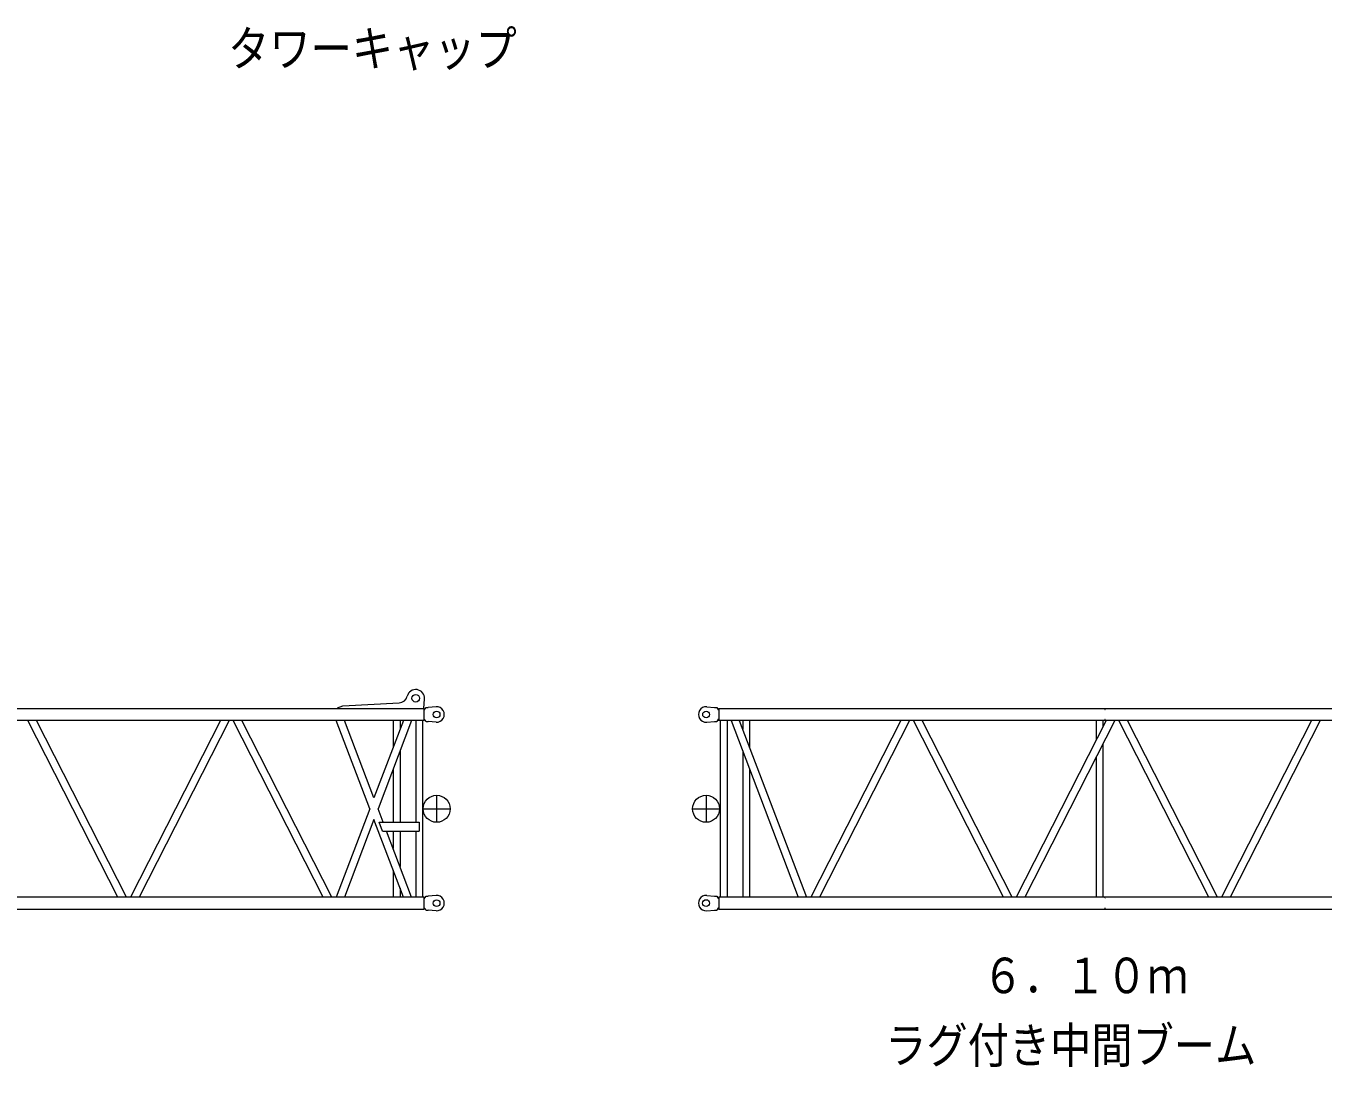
# Model space of a CAD drawing. Units: millimetres on the paper. Extents: x -420 to 420, y -297 to 297.
# Drawn here: x -239.2 to -78.7, y 17 to 145.8 of the extents above; entities that cross this region are included whole.
import ezdxf
from ezdxf.enums import TextEntityAlignment as Align

# ---------------------------------------------------------------- set-up
doc = ezdxf.new("R2010")
doc.units = ezdxf.units.MM
doc.linetypes.add('USER2', pattern=[17.5, 13, -1.5, 1.5, -1.5])
doc.layers.add('0-0_0', color=7, linetype='Continuous', lineweight=18)
doc.styles.add('ＭＳ ゴシック', font='')
doc.styles.get('ＭＳ ゴシック').set_extended_font_data('MS Gothic')

msp = doc.modelspace()

# ---------------------------------------------------------------- linework, layer by layer
at = {"layer": '0-0_0'}
for p, q in [((-339.19, 61.351), (-189.947, 61.351)), ((-200.618, 61.451), (-199.952, 61.701)), ((-200.618, 61.451), (-200.618, 61.351)), ((-199.952, 61.701), (-192.993, 62.042)), ((-189.947, 61.351), (-189.871, 62.549)), ((-189.947, 61.351), (-189.947, 59.87)), ((-189.885, 61.244), (-189.947, 61.351)), ((-189.885, 61.244), (-189.84, 61.244)), ((-188.44, 61.558), (-189.402, 61.486)), ((-153.723, 61.486), (-153.593, 61.261)), ((-153.564, 61.244), (-153.518, 61.244)), ((-153.518, 61.244), (-153.456, 61.351)), ((-153.456, 61.351), (-153.456, 59.87)), ((-153.456, 61.351), (-153.456, 59.87)), ((-153.456, 61.351), (-55.014, 61.351)), ((-189.947, 59.87), (-339.19, 59.87)), ((-227.787, 38.018), (-238.92, 59.87)), ((-226.717, 38.018), (-237.85, 59.87)), ((-215.087, 59.87), (-226.22, 38.018)), ((-214.017, 59.87), (-225.15, 38.018)), ((-202.387, 38.018), (-213.52, 59.87)), ((-201.317, 38.018), (-212.45, 59.87)), ((-196.637, 48.944), (-200.795, 59.87)), ((-196.127, 50.284), (-199.775, 59.87)), ((-192.478, 59.87), (-196.127, 50.284)), ((-191.458, 59.87), (-195.617, 48.944)), ((-193.742, 59.87), (-193.742, 56.55)), ((-192.895, 59.87), (-192.895, 58.775)), ((-190.958, 59.87), (-190.958, 47.277)), ((-190.112, 59.87), (-190.112, 38.018)), ((-189.885, 59.977), (-189.947, 59.87)), ((-189.885, 59.977), (-189.84, 59.977)), ((-189.681, 59.736), (-189.811, 59.961)), ((-189.681, 59.736), (-189.402, 59.736)), ((-188.44, 59.663), (-189.402, 59.736)), ((-154.964, 59.663), (-154.002, 59.736)), ((-154.002, 59.736), (-153.723, 59.736)), ((-153.593, 59.961), (-153.723, 59.736)), ((-153.518, 59.977), (-153.564, 59.977)), ((-153.518, 59.977), (-153.456, 59.87)), ((-55.014, 59.87), (-153.456, 59.87)), ((-153.292, 59.87), (-153.292, 38.018)), ((-152.445, 59.87), (-152.445, 38.018)), ((-151.945, 59.87), (-143.628, 38.018)), ((-150.925, 59.87), (-142.608, 38.018)), ((-150.508, 59.87), (-150.508, 58.775)), ((-149.662, 59.87), (-149.662, 56.55)), ((-130.953, 59.87), (-142.087, 38.018)), ((-129.883, 59.87), (-141.017, 38.018)), ((-118.253, 38.018), (-129.387, 59.87)), ((-117.183, 38.018), (-128.317, 59.87)), ((-105.553, 59.87), (-116.687, 38.018)), ((-104.483, 59.87), (-115.617, 38.018)), ((-106.792, 59.87), (-106.792, 57.439)), ((-105.945, 59.87), (-105.945, 59.101)), ((-92.853, 38.018), (-103.987, 59.87)), ((-91.783, 38.018), (-102.917, 59.87)), ((-80.154, 59.87), (-91.287, 38.018)), ((-79.084, 59.87), (-90.217, 38.018)), ((-105.945, 56.918), (-105.945, 38.018)), ((-192.895, 56.095), (-192.895, 47.277)), ((-150.508, 56.095), (-150.508, 38.018)), ((-106.792, 55.339), (-106.792, 38.018)), ((-193.742, 53.87), (-193.742, 47.277)), ((-149.662, 53.87), (-149.662, 38.018)), ((-196.637, 48.944), (-200.795, 38.018)), ((-194.982, 47.277), (-195.617, 48.944)), ((-196.127, 47.604), (-199.775, 38.018)), ((-192.478, 38.018), (-196.127, 47.604)), ((-195.08, 46.194), (-195.492, 47.277)), ((-195.492, 47.277), (-190.535, 47.277)), ((-190.535, 47.277), (-190.535, 46.194)), ((-195.08, 46.194), (-190.535, 46.194)), ((-191.458, 38.018), (-194.57, 46.194)), ((-193.742, 46.194), (-193.742, 44.018)), ((-192.895, 46.194), (-192.895, 41.793)), ((-190.958, 46.194), (-190.958, 38.018)), ((-193.742, 41.337), (-193.742, 38.018)), ((-192.895, 39.113), (-192.895, 38.018)), ((-189.947, 38.018), (-339.19, 38.018)), ((-189.947, 38.018), (-189.947, 36.536)), ((-189.885, 37.911), (-189.947, 38.018)), ((-189.885, 37.911), (-189.84, 37.911)), ((-188.44, 38.225), (-189.402, 38.152)), ((-154.964, 38.225), (-154.002, 38.152)), ((-154.002, 38.152), (-153.723, 38.152)), ((-153.723, 38.152), (-153.593, 37.927)), ((-153.564, 37.911), (-153.518, 37.911)), ((-153.518, 37.911), (-153.456, 38.018)), ((-55.014, 38.018), (-153.456, 38.018)), ((-153.456, 38.018), (-153.456, 36.536)), ((-339.19, 36.536), (-189.947, 36.536)), ((-189.885, 36.644), (-189.947, 36.536)), ((-189.885, 36.644), (-189.84, 36.644)), ((-189.681, 36.402), (-189.811, 36.627)), ((-189.681, 36.402), (-189.402, 36.402)), ((-188.44, 36.33), (-189.402, 36.402)), ((-154.964, 36.33), (-154.002, 36.402)), ((-154.002, 36.402), (-153.723, 36.402)), ((-153.593, 36.627), (-153.723, 36.402)), ((-153.518, 36.644), (-153.564, 36.644)), ((-153.518, 36.644), (-153.456, 36.536)), ((-153.456, 36.536), (-55.014, 36.536))]:
    msp.add_line(p, q, dxfattribs=at)
at = {"layer": '0-0_0', "linetype": 'USER2'}
for p, q in [((-188.368, 50.611), (-188.368, 47.277)), ((-155.035, 50.611), (-155.035, 47.277)), ((-190.035, 48.944), (-186.702, 48.944)), ((-156.702, 48.944), (-153.368, 48.944))]:
    msp.add_line(p, q, dxfattribs=at)
at = {"layer": '0-0_0'}
for points in [[(-189.811, 61.261), (-189.681, 61.486), (-189.402, 61.486)], [(-154.964, 61.558), (-154.002, 61.486), (-153.723, 61.486)], [(-189.811, 37.927), (-189.681, 38.152), (-189.402, 38.152)]]:
    msp.add_lwpolyline(points, dxfattribs=at)
for centre, radius in [((-190.952, 62.618), 0.475), ((-188.368, 60.611), 0.417), ((-155.035, 60.611), 0.417), ((-188.368, 48.944), 1.667), ((-155.035, 48.944), 1.667), ((-188.368, 37.277), 0.417), ((-155.035, 37.277), 0.425)]:
    msp.add_circle(centre, radius, dxfattribs=at)
for centre, radius, start, end in [((-193.045, 63.108), 1.067, 272.81083, 346.83607), ((-190.952, 62.618), 1.083, 356.34192, 166.83517), ((-189.84, 61.277), 0.0333, 270, 330.00788), ((-188.368, 60.611), 0.95, 265.70011, 94.29989), ((-155.035, 60.611), 0.95, 85.70011, 274.29989), ((-153.564, 61.277), 0.0333, 209.99212, 270), ((-105.706, 61.277), 0.0333, 270, 330.00788), ((-189.84, 59.944), 0.0333, 29.99212, 90), ((-153.564, 59.944), 0.0333, 90, 150.00788), ((-105.706, 59.944), 0.0333, 29.99212, 90), ((-189.84, 37.944), 0.0333, 270, 329.98516), ((-188.368, 37.277), 0.95, 265.70011, 94.29989), ((-155.035, 37.277), 0.95, 85.70011, 274.29989), ((-153.564, 37.944), 0.0333, 210.01484, 270), ((-105.706, 37.944), 0.0333, 270, 329.98516), ((-189.84, 36.611), 0.0333, 30.01484, 90), ((-153.564, 36.611), 0.0333, 90, 149.98516), ((-105.706, 36.611), 0.0333, 30.01484, 90)]:
    msp.add_arc(centre, radius, start, end, dxfattribs=at)

# ---------------------------------------------------------------- texts
at = {"layer": '0-0_0', "style": 'ＭＳ ゴシック', "width": 0.85}
for s, p in [('タワーキャップ', (-214.158, 139.476)), ('６．１０ｍ', (-120.879, 24.815)), ('ラグ付き中間ブーム', (-132.879, 16.172))]:
    msp.add_text(s, height=4.399, dxfattribs=at).set_placement(p, align=Align.BOTTOM_LEFT)

doc.saveas('drawing.dxf')
